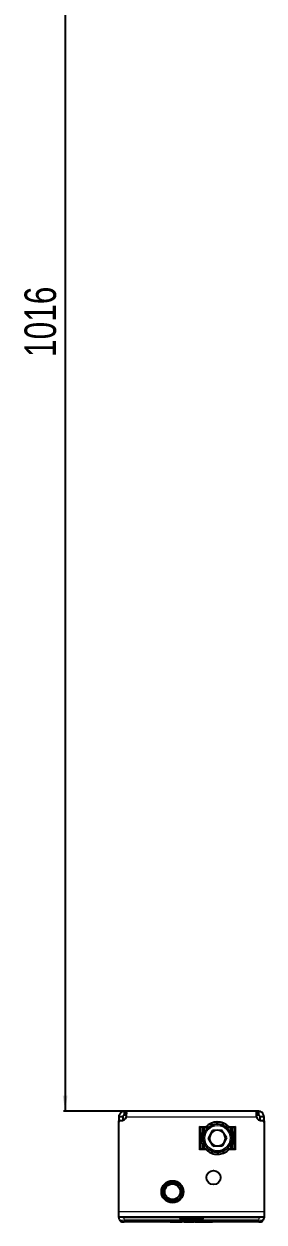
# Model space of a CAD drawing. Header units: millimetres. Extents: x 0 to 4249, y -962 to 568.
# Drawn here: x 3 to 155, y -962 to -202 of the extents above; entities that cross this region are included whole.
import ezdxf

# ---------------------------------------------------------------- set-up
doc = ezdxf.new("R2010")
doc.units = ezdxf.units.MM
doc.layers.add('FORMAT', color=7, linetype='Continuous')
doc.styles.add('SLDTEXTSTYLE0', font='TXT', dxfattribs={"width": 0.75})
doc.dimstyles.new('SLDDIMSTYLE0', dxfattribs={"dimtxt": 20, "dimasz": 10, "dimexe": 0, "dimexo": 0.0625, "dimgap": 5, "dimtad": 2, "dimdec": 1, "dimrnd": 1e-09, "dimzin": 12, "dimdsep": 46, "dimtxsty": 'SLDTEXTSTYLE0', "dimsah": 1, "dimcen": 0.09, "dimadec": 0, "dimazin": 3, "dimtfac": 1, "dimtofl": 0, "dimtmove": 0, "dimatfit": 3, "dimfxl": 0, "dimfrac": 2, "dimtolj": 1, "dimtzin": 12, "dimarcsym": 0})

# ---------------------------------------------------------------- blocks, each defined once
blk = doc.blocks.new('_D_6')
at = {"layer": 'FORMAT'}
for p, q in [((67.96, 124.42), (28.38, 124.42)), ((29.38, 124.42), (29.38, -891.58)), ((67.96, -891.58), (28.38, -891.58))]:
    blk.add_line(p, q, dxfattribs=at)
for points in [[(29.38, 124.42), (27.84, 114.42), (30.92, 114.42)], [(29.38, -891.58), (30.92, -881.58), (27.84, -881.58)]]:
    blk.add_solid(points, dxfattribs=at)
at = {"layer": 'FORMAT', "insert": (3.6, -413.13), "char_height": 20, "attachment_point": 1, "rotation": 90, "style": 'SLDTEXTSTYLE0'}
blk.add_mtext('1016', dxfattribs=at)

msp = doc.modelspace()

# ---------------------------------------------------------------- linework, layer by layer
at = {"color": 7, "linetype": 'Continuous', "lineweight": 25}
for p, q in [((65.89, -895.08), (63.39, -895.08)), ((63.39, -895.08), (63.39, -897.58)), ((65.89, -895.08), (65.89, -897.36)), ((66.89, -894.08), (66.89, -891.58)), ((67.97, -891.58), (66.89, -891.58)), ((67.97, -894.08), (66.89, -894.08)), ((67.97, -894.08), (67.97, -891.58)), ((150.8, -891.58), (67.97, -891.58)), ((150.8, -891.58), (150.8, -894.08)), ((151.89, -891.58), (150.8, -891.58)), ((151.89, -894.08), (150.8, -894.08)), ((151.89, -891.58), (151.89, -894.08)), ((155.39, -895.08), (152.89, -895.08)), ((152.89, -897.36), (152.89, -895.08)), ((155.39, -897.58), (155.39, -895.08)), ((63.39, -898.48), (63.39, -897.58)), ((63.39, -955.08), (63.39, -898.48)), ((114.89, -901.58), (114.54, -901.23)), ((118.4, -901.58), (114.89, -901.58)), ((114.89, -901.58), (114.89, -915.58)), ((115.24, -901.93), (114.89, -901.58)), ((117.8, -902.28), (116.64, -902.28)), ((116.64, -904.16), (116.64, -902.28)), ((119.34, -902.4), (118.43, -901.55)), ((118.54, -901.58), (118.46, -901.58)), ((118.6, -901.37), (119.42, -902.31)), ((118.89, -901.83), (118.89, -901.98)), ((119.47, -902.27), (118.89, -901.93)), ((119.46, -902.28), (119.2, -902.28)), ((120.12, -908.88), (122.74, -903.74)), ((122.2, -900.37), (121.69, -899.23)), ((121.92, -899.13), (122.31, -900.32)), ((128.51, -903.43), (122.74, -903.74)), ((125.62, -899.58), (125.58, -898.33)), ((125.83, -898.33), (125.75, -899.58)), ((131.65, -908.27), (128.51, -903.43)), ((129.08, -900.17), (129.53, -899)), ((129.76, -899.09), (129.2, -900.21)), ((132.06, -902.03), (132.92, -901.12)), ((133.1, -901.29), (132.15, -902.12)), ((133.37, -901.58), (136.89, -901.58)), ((135.14, -902.28), (133.97, -902.28)), ((135.14, -904.16), (135.14, -902.28)), ((136.89, -901.58), (136.54, -901.93)), ((137.24, -901.23), (136.89, -901.58)), ((136.89, -901.58), (136.89, -915.58)), ((155.39, -897.58), (155.39, -898.48)), ((155.39, -898.48), (155.39, -955.08)), ((115.64, -908.63), (116.89, -908.72)), ((116.89, -908.84), (115.64, -908.88)), ((117.47, -905.38), (116.3, -904.94)), ((116.4, -904.7), (117.52, -905.26)), ((123.27, -913.72), (120.12, -908.88)), ((131.65, -908.27), (129.03, -913.42)), ((134.1, -904.89), (135.24, -904.38)), ((135.34, -904.61), (134.15, -905.01)), ((134.3, -911.78), (135.47, -912.22)), ((134.88, -908.31), (136.13, -908.28)), ((136.14, -908.53), (134.88, -908.44)), ((114.89, -915.58), (114.54, -915.93)), ((115.24, -915.23), (114.89, -915.58)), ((114.89, -915.58), (118.4, -915.58)), ((116.44, -912.55), (117.63, -912.15)), ((117.68, -912.27), (116.54, -912.78)), ((116.64, -914.88), (116.64, -912.99)), ((116.64, -914.88), (117.8, -914.88)), ((118.67, -915.86), (119.62, -915.04)), ((119.71, -915.13), (118.85, -916.04)), ((122.01, -918.07), (122.57, -916.95)), ((122.69, -916.99), (122.24, -918.16)), ((123.27, -913.72), (129.03, -913.42)), ((125.94, -918.83), (126.03, -917.58)), ((126.15, -917.57), (126.19, -918.82)), ((129.86, -918.03), (129.46, -916.84)), ((129.57, -916.79), (130.09, -917.93)), ((132.3, -914.89), (132.89, -915.22)), ((132.31, -914.88), (132.57, -914.88)), ((133.17, -915.79), (132.35, -914.84)), ((132.43, -914.75), (133.34, -915.61)), ((132.89, -915.33), (132.89, -915.18)), ((133.31, -915.58), (133.24, -915.58)), ((136.89, -915.58), (133.37, -915.58)), ((133.97, -914.88), (135.14, -914.88)), ((135.38, -912.45), (134.25, -911.89)), ((135.14, -914.88), (135.14, -912.99)), ((136.89, -915.58), (136.54, -915.23)), ((137.24, -915.93), (136.89, -915.58)), ((63.39, -958.58), (63.39, -955.08)), ((155.39, -955.08), (155.39, -958.58)), ((63.39, -958.78), (63.39, -958.58)), ((63.39, -958.58), (155.39, -958.58)), ((63.84, -960.47), (63.39, -958.78)), ((65.29, -961.58), (66.74, -961.58)), ((66.28, -958.78), (101.89, -958.78)), ((152.04, -961.58), (66.74, -961.58)), ((95.96, -961.78), (95.96, -961.58)), ((101.64, -961.78), (96.39, -961.78)), ((101.89, -958.58), (101.89, -958.78)), ((101.89, -958.78), (101.89, -959.28)), ((102.07, -961.78), (102.07, -961.58)), ((102.39, -959.78), (116.39, -959.78)), ((103.31, -961.78), (103.31, -961.58)), ((103.56, -961.78), (103.56, -961.58)), ((104.7, -961.78), (104.7, -961.58)), ((107.53, -961.78), (104.7, -961.78)), ((111, -961.8), (111, -961.58)), ((111.81, -961.78), (111.81, -961.58)), ((113.3, -961.78), (111.81, -961.78)), ((113.3, -961.78), (113.3, -961.58)), ((115.97, -961.78), (113.3, -961.78)), ((115.97, -961.78), (115.97, -961.58)), ((117.1, -961.78), (115.97, -961.78)), ((116.89, -958.58), (116.89, -958.78)), ((116.89, -959.28), (116.89, -958.78)), ((116.89, -958.78), (152.49, -958.78)), ((117.1, -961.78), (117.1, -961.58)), ((117.16, -961.78), (117.1, -961.78)), ((122.81, -961.78), (122.81, -961.58)), ((152.04, -961.58), (153.48, -961.58)), ((155.39, -958.78), (154.93, -960.47)), ((155.39, -958.58), (155.39, -958.78))]:
    msp.add_line(p, q, dxfattribs=at)
at = {"color": 8, "linetype": 'Continuous', "lineweight": 18}
for p, q in [((68.22, -895.08), (150.55, -895.08)), ((63.39, -897.58), (63.95, -897.58)), ((114.54, -901.23), (118.74, -901.23)), ((114.54, -915.93), (114.54, -901.23)), ((118.09, -901.93), (115.24, -901.93)), ((115.24, -901.93), (115.24, -915.23)), ((132.82, -901.23), (137.24, -901.23)), ((136.54, -901.93), (133.69, -901.93)), ((136.54, -915.23), (136.54, -901.93)), ((137.24, -901.23), (137.24, -915.93)), ((154.83, -897.58), (155.39, -897.58)), ((118.96, -915.93), (114.54, -915.93)), ((115.24, -915.23), (118.09, -915.23)), ((137.24, -915.93), (133.03, -915.93)), ((133.69, -915.23), (136.54, -915.23)), ((63.39, -955.08), (155.39, -955.08)), ((66.28, -958.78), (66.74, -960.47)), ((66.74, -960.47), (152.04, -960.47)), ((66.74, -960.47), (66.74, -961.58)), ((96.39, -961.78), (96.39, -961.58)), ((101.64, -961.78), (101.64, -961.58)), ((102.39, -959.28), (101.89, -959.28)), ((102.39, -958.58), (102.39, -959.28)), ((102.39, -959.28), (102.39, -959.78)), ((102.39, -959.28), (116.39, -959.28)), ((107.53, -961.78), (107.53, -961.58)), ((109.89, -961.78), (109.89, -961.58)), ((116.39, -959.28), (116.39, -958.58)), ((116.39, -959.28), (116.89, -959.28)), ((116.39, -959.28), (116.39, -959.78)), ((120.7, -961.78), (120.7, -961.58)), ((152.04, -960.47), (152.49, -958.78)), ((152.04, -961.58), (152.04, -960.47))]:
    msp.add_line(p, q, dxfattribs=at)
at = {"color": 7, "linetype": 'Continuous', "lineweight": 25}
for centre, radius in [((125.89, -908.58), 9), ((123.39, -933.58), 4.5), ((97.39, -942.58), 7), ((97.39, -942.58), 6.5), ((97.39, -942.58), 6), ((97.39, -942.58), 4.93)]:
    msp.add_circle(centre, radius, dxfattribs=at)
at = {"color": 8, "linetype": 'Continuous', "lineweight": 18}
for centre, radius in [((125.89, -908.58), 8), ((97.39, -942.58), 6.25)]:
    msp.add_circle(centre, radius, dxfattribs=at)
at = {"color": 7, "linetype": 'Continuous', "lineweight": 25}
for centre, radius, start, end in [((64.89, -894.01), 3.5, 263.62063, 342.17471), ((153.89, -894.01), 3.5, 197.82529, 276.37937), ((64.39, -898.48), 1, 83.62063, 180), ((125.89, -908.58), 10.25, 136.68676, 157.79086), ((125.89, -908.58), 10.25, 114.18676, 135.29086), ((125.89, -908.58), 5, 93.0175, 153.0175), ((125.89, -908.58), 10.25, 91.68676, 112.79086), ((125.89, -908.58), 5, 33.0175, 93.0175), ((125.89, -908.58), 10.25, 69.18676, 90.29086), ((125.89, -908.58), 10.25, 46.68676, 67.79086), ((125.89, -908.58), 10.25, 24.18676, 45.29086), ((154.39, -898.48), 1, 360, 96.37937), ((125.89, -908.58), 10.25, 159.18676, 180.29086), ((125.89, -908.58), 10.25, 181.68676, 202.79086), ((125.89, -908.58), 5, 153.0175, 213.0175), ((125.89, -908.58), 5, 213.0175, 273.0175), ((125.89, -908.58), 5, 273.0175, 333.0175), ((125.89, -908.58), 5, 333.0175, 33.0175), ((125.89, -908.58), 10.25, 1.68676, 22.79086), ((125.89, -908.58), 10.25, 339.18676, 0.29086), ((125.89, -908.58), 10.25, 204.18676, 225.29086), ((125.89, -908.58), 10.25, 226.68676, 247.79086), ((125.89, -908.58), 10.25, 249.18676, 270.29086), ((125.89, -908.58), 10.25, 271.68676, 292.79086), ((125.89, -908.58), 10.25, 294.18676, 315.29086), ((125.89, -908.58), 10.25, 316.68676, 337.79086), ((65.29, -960.08), 1.5, 195, 270), ((102.39, -959.28), 0.5, 180, 270), ((116.39, -959.28), 0.5, 270, 0), ((153.48, -960.08), 1.5, 270, 345)]:
    msp.add_arc(centre, radius, start, end, dxfattribs=at)
at = {"color": 8, "linetype": 'Continuous', "lineweight": 18}
for centre, major_axis, start_param, end_param in [((66.84, -960.08), (3, 0.38), 3.158333, 4.662092), ((151.93, -960.08), (3, -0.38), 4.762686, 6.266445)]:
    msp.add_ellipse(centre, major_axis=major_axis, ratio=0.123038, start_param=start_param, end_param=end_param, dxfattribs=at)
at = {"color": 7, "linetype": 'Continuous', "lineweight": 25}
for centre, major_axis, start_param, end_param in [((63.39, -947.19), (3.1, -11.57), 6.030113, 6.216148), ((155.39, -947.19), (-3.1, -11.57), 0.067037, 0.253072)]:
    msp.add_ellipse(centre, major_axis=major_axis, ratio=0.250563, start_param=start_param, end_param=end_param, dxfattribs=at)
for points, knots in [([(66.89, -891.58), (66.43, -891.63), (65.62, -891.72), (64.71, -892.29), (64.12, -892.89), (63.72, -893.52), (63.44, -894.26), (63.4, -894.8), (63.39, -895.08)], [0, 0, 0, 0, 0.254149, 0.448213, 0.574908, 0.708872, 0.850468, 1, 1, 1, 1]), ([(66.89, -894.08), (66.76, -894.09), (66.55, -894.11), (66.28, -894.27), (66.1, -894.45), (65.98, -894.63), (65.9, -894.85), (65.89, -895), (65.89, -895.08)], [0, 0, 0, 0, 0.296302, 0.497469, 0.615497, 0.73607, 0.863114, 1, 1, 1, 1]), ([(68.22, -895.08), (68.25, -894.78), (68.3, -894.23), (68.37, -893.33), (68.4, -892.45), (68.26, -891.72), (68.07, -891.63), (67.97, -891.58)], [0, 0, 0, 0, 0.16069, 0.301312, 0.521951, 0.753573, 1, 1, 1, 1]), ([(150.8, -891.58), (150.75, -891.59), (150.65, -891.63), (150.5, -891.91), (150.4, -892.37), (150.38, -893), (150.4, -893.62), (150.46, -894.32), (150.52, -894.82), (150.55, -895.08)], [0, 0, 0, 0, 0.144067, 0.271276, 0.474907, 0.597997, 0.726338, 0.860245, 1, 1, 1, 1]), ([(155.39, -895.08), (155.36, -894.76), (155.31, -894.17), (154.92, -893.23), (154.2, -892.36), (153.11, -891.7), (152.3, -891.62), (151.89, -891.58)], [0, 0, 0, 0, 0.17084, 0.319217, 0.548103, 0.767822, 1, 1, 1, 1]), ([(152.89, -895.08), (152.88, -894.99), (152.87, -894.82), (152.77, -894.6), (152.66, -894.43), (152.53, -894.3), (152.39, -894.21), (152.16, -894.1), (152, -894.09), (151.89, -894.08)], [0, 0, 0, 0, 0.1543587, 0.2872828, 0.4004353, 0.4965437, 0.6043139, 0.7231511, 1, 1, 1, 1]), ([(118.43, -901.55), (118.46, -901.52), (118.5, -901.47), (118.56, -901.41), (118.59, -901.38), (118.6, -901.37)], [0, 0, 0, 0, 0.499981, 0.749988, 1, 1, 1, 1]), ([(121.69, -899.23), (121.72, -899.21), (121.78, -899.19), (121.86, -899.15), (121.9, -899.14), (121.92, -899.13)], [0, 0, 0, 0, 0.499981, 0.749988, 1, 1, 1, 1]), ([(125.58, -898.33), (125.63, -898.33), (125.69, -898.33), (125.77, -898.33), (125.81, -898.33), (125.83, -898.33)], [0, 0, 0, 0, 0.499981, 0.749988, 1, 1, 1, 1]), ([(129.53, -899), (129.57, -899.01), (129.63, -899.03), (129.7, -899.07), (129.74, -899.08), (129.76, -899.09)], [0, 0, 0, 0, 0.499981, 0.749988, 1, 1, 1, 1]), ([(132.92, -901.12), (132.95, -901.15), (132.99, -901.19), (133.05, -901.25), (133.08, -901.28), (133.1, -901.29)], [0, 0, 0, 0, 0.499981, 0.749988, 1, 1, 1, 1]), ([(115.64, -908.88), (115.64, -908.84), (115.64, -908.78), (115.64, -908.69), (115.64, -908.65), (115.64, -908.63)], [0, 0, 0, 0, 0.499981, 0.749988, 1, 1, 1, 1]), ([(116.3, -904.94), (116.32, -904.9), (116.34, -904.84), (116.37, -904.76), (116.39, -904.72), (116.4, -904.7)], [0, 0, 0, 0, 0.499981, 0.749988, 1, 1, 1, 1]), ([(135.24, -904.38), (135.25, -904.42), (135.28, -904.47), (135.31, -904.55), (135.33, -904.59), (135.34, -904.61)], [0, 0, 0, 0, 0.4999808, 0.7499881, 1, 1, 1, 1]), ([(136.13, -908.28), (136.13, -908.32), (136.13, -908.38), (136.14, -908.46), (136.14, -908.51), (136.14, -908.53)], [0, 0, 0, 0, 0.499981, 0.749988, 1, 1, 1, 1]), ([(116.54, -912.78), (116.52, -912.74), (116.49, -912.68), (116.46, -912.61), (116.44, -912.57), (116.44, -912.55)], [0, 0, 0, 0, 0.4999808, 0.7499881, 1, 1, 1, 1]), ([(118.85, -916.04), (118.82, -916.01), (118.78, -915.96), (118.72, -915.91), (118.69, -915.88), (118.67, -915.86)], [0, 0, 0, 0, 0.499981, 0.749988, 1, 1, 1, 1]), ([(122.24, -918.16), (122.2, -918.14), (122.15, -918.12), (122.07, -918.09), (122.03, -918.08), (122.01, -918.07)], [0, 0, 0, 0, 0.499981, 0.749988, 1, 1, 1, 1]), ([(126.19, -918.82), (126.15, -918.82), (126.08, -918.83), (126, -918.83), (125.96, -918.83), (125.94, -918.83)], [0, 0, 0, 0, 0.499981, 0.749988, 1, 1, 1, 1]), ([(130.09, -917.93), (130.05, -917.95), (129.99, -917.97), (129.91, -918), (129.88, -918.02), (129.86, -918.03)], [0, 0, 0, 0, 0.499981, 0.749988, 1, 1, 1, 1]), ([(133.34, -915.61), (133.32, -915.64), (133.27, -915.68), (133.21, -915.74), (133.19, -915.77), (133.17, -915.79)], [0, 0, 0, 0, 0.499981, 0.749988, 1, 1, 1, 1]), ([(135.47, -912.22), (135.45, -912.26), (135.43, -912.32), (135.4, -912.39), (135.38, -912.43), (135.38, -912.45)], [0, 0, 0, 0, 0.499981, 0.749988, 1, 1, 1, 1]), ([(96.39, -961.78), (96.33, -961.78), (96.2, -961.78), (96.06, -961.78), (95.97, -961.78), (95.96, -961.78), (95.96, -961.78)], [0, 0, 0, 0, 0.281303, 0.555629, 0.773878, 1, 1, 1, 1]), ([(102.07, -961.78), (102.06, -961.78), (102.05, -961.78), (101.93, -961.78), (101.79, -961.78), (101.69, -961.78), (101.64, -961.78)], [0, 0, 0, 0, 0.285248, 0.560563, 0.777151, 1, 1, 1, 1]), ([(103.31, -961.78), (103.26, -961.78), (103.15, -961.78), (102.85, -961.78), (102.56, -961.78), (102.36, -961.78), (102.29, -961.78)], [0, 0, 0, 0, 0.255277, 0.538303, 0.854078, 1, 1, 1, 1]), ([(103.13, -961.78), (103.02, -961.78), (102.77, -961.78), (102.47, -961.78), (102.29, -961.78), (102.29, -961.78)], [0, 0, 0, 0, 0.466249, 0.997338, 1, 1, 1, 1]), ([(109.89, -961.78), (109.74, -961.78), (109.38, -961.78), (108.58, -961.78), (107.94, -961.78), (107.53, -961.78)], [0, 0, 0, 0, 0.216742, 0.489643, 1, 1, 1, 1]), ([(110.98, -961.78), (110.99, -961.78), (111.02, -961.78), (110.86, -961.78), (110.49, -961.78), (110.1, -961.78), (109.89, -961.78)], [0, 0, 0, 0, 0.061615, 0.333035, 0.637399, 1, 1, 1, 1]), ([(120.7, -961.78), (120.2, -961.78), (119.27, -961.78), (118.07, -961.78), (117.35, -961.78), (117.17, -961.78), (117.16, -961.78)], [0, 0, 0, 0, 0.381983, 0.713352, 0.984017, 1, 1, 1, 1]), ([(122.81, -961.78), (122.44, -961.78), (121.75, -961.78), (121.04, -961.78), (120.7, -961.78)], [0, 0, 0, 0, 0.5368, 1, 1, 1, 1])]:
    msp.add_open_spline(points, degree=3, knots=knots, dxfattribs=at)

# ---------------------------------------------------------------- dimensions: what is measured, and where the dimension line sits
at = {"layer": 'FORMAT'}
dim = msp.add_linear_dim(base=(29.38, -891.58), p1=(67.97, 124.42), p2=(67.97, -891.58), angle=90, dimstyle='SLDDIMSTYLE0', dxfattribs=at)
dim.commit()
dim.dimension.update_dxf_attribs({"geometry": '_D_6', "text_midpoint": (29.38, -383.58), "dimtype": 160})

doc.saveas('drawing.dxf')
